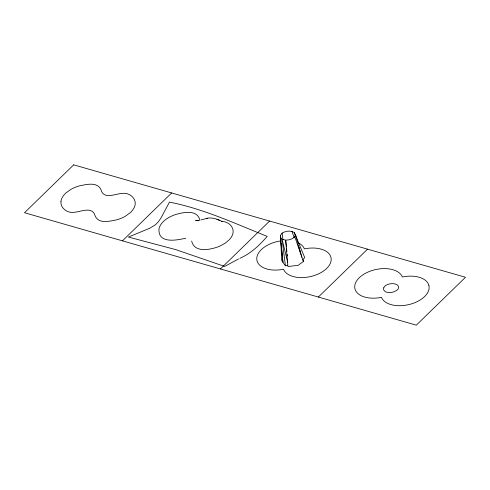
<?xml version="1.0" encoding="UTF-8"?>
<svg xmlns="http://www.w3.org/2000/svg" width="490" height="490" viewBox="0 0 490 490"><rect width="100%" height="100%" fill="white"/><g stroke="black" fill="none" stroke-linecap="round" stroke-linejoin="round"><path stroke-width="0.73" d="M280.354 237.338L280.494 235.329L282.111 233.099C285.743 230.968 290.686 230.214 294.374 232.579L304.731 257.63L303.004 259.473L303.402 261.433L298.214 265.323L287.918 266.529L285.688 240.149L282.099 239.292L280.354 237.338L282.957 262.358L285.413 265.813L287.606 265.157M286.411 246.911L285.688 240.149L289.033 239.824L292.438 238.642L294.796 236.737L295.525 234.624L297.981 243.377M122.451 240.841L171.647 192.95M220.402 268.949L269.598 221.051M318.353 297.05L367.549 249.159M240.682 257.911C251.254 253.165 259.688 245.012 267.203 236.382C235.102 223.599 203.632 208.807 169.479 202.107L160.892 218.16L158.184 221.988L155.477 224.739L149.695 228.267L128.392 237.056L175.708 249.6L224.659 266.419L238.55 258.965M240.247 258.126L239.818 258.34M200.992 219.93L207.466 218.24M199.338 220.359L195.626 220.353L198.217 220.8M206.609 218.369C211.943 217.033 217.26 219.14 222.007 221.407M185.698 238.195C176.375 240.376 157.664 243.983 159.023 228.646A24.794 14.363 -12.2 0 1 163.58 221.333A23.863 13.824 -12.2 0 1 167.8 218.124A24.42 14.149 -12.2 0 1 175.855 214.461C183.738 212.195 197.145 209.389 199.889 220.077M221.443 221.517C227.36 221.033 233.804 226.147 233.124 232.382A24.794 14.363 -12.2 0 1 229.265 239.757L225.339 243.083L220.353 245.87A24.28 14.063 -12.2 0 1 211.649 248.663C204.152 250.598 193.575 250.39 191.664 241.068M216.892 219.226L219.753 220.408M294.796 236.737L303.402 261.433M292.016 231.396L294.239 237.828M294.374 232.579L295.482 236.241M297.932 244.296L300.603 253.085M299.01 247.027L301.883 257.238M287.802 262.738L282.099 239.292L285.413 265.813M282.111 233.099L282.969 239.8M286.57 248.412L286.895 251.413M287.214 254.42L287.373 255.921M281.046 241.337L280.494 235.329L281.719 260.588L282.957 262.358L281.658 248.093M281.248 243.591L281.523 246.593M280.727 240.915A24.476 14.179 -12.2 0 0 256.797 259.535A24.476 14.179 -12.2 0 0 283.526 269.224A24.476 14.179 -12.2 0 0 311.413 276.36A24.476 14.179 -12.2 0 0 330.94 257.354A24.476 14.179 -12.2 0 0 304.419 248.883A24.476 14.179 -12.2 0 0 298.692 243.077M383.719 287.814L383.578 289.817L385.324 291.771C389.587 293.375 394.769 292.487 398.021 289.223L398.744 287.109L397.592 285.064C393.905 282.699 388.962 283.453 385.336 285.578L383.719 287.814M60.962 201.292C60.215 206.259 64.404 210.706 68.955 211.956A10.284 5.96 -12.2 0 0 72.912 212.366C80.121 212.378 92.402 205.402 95.189 216.004C98.772 224.138 109.65 221.217 116.455 219.881A24.09 13.959 -12.2 0 0 120.418 218.583A24.457 14.167 -12.2 0 0 125.262 216.292L130.23 212.721A24.763 14.345 -12.2 0 0 135.185 204.397C135.938 199.424 131.743 194.977 127.192 193.728A10.284 5.96 -12.2 0 0 123.241 193.317C116.026 193.305 103.745 200.281 100.958 189.679C97.375 181.545 86.497 184.467 79.699 185.802A24.09 13.959 -12.2 0 0 75.736 187.1A24.457 14.167 -12.2 0 0 70.885 189.391L65.917 192.962A24.763 14.345 -12.2 0 0 60.962 201.292M73.696 164.842L24.5 212.734L416.304 325.158L465.5 277.267L73.696 164.842M428.891 285.456A24.476 14.179 -12.2 0 0 402.37 276.991A24.476 14.179 -12.2 0 0 374.489 269.849A24.476 14.179 -12.2 0 0 354.962 288.861A24.476 14.179 -12.2 0 0 381.477 297.326A24.476 14.179 -12.2 0 0 409.358 304.468A24.476 14.179 -12.2 0 0 428.891 285.456"/></g></svg>
